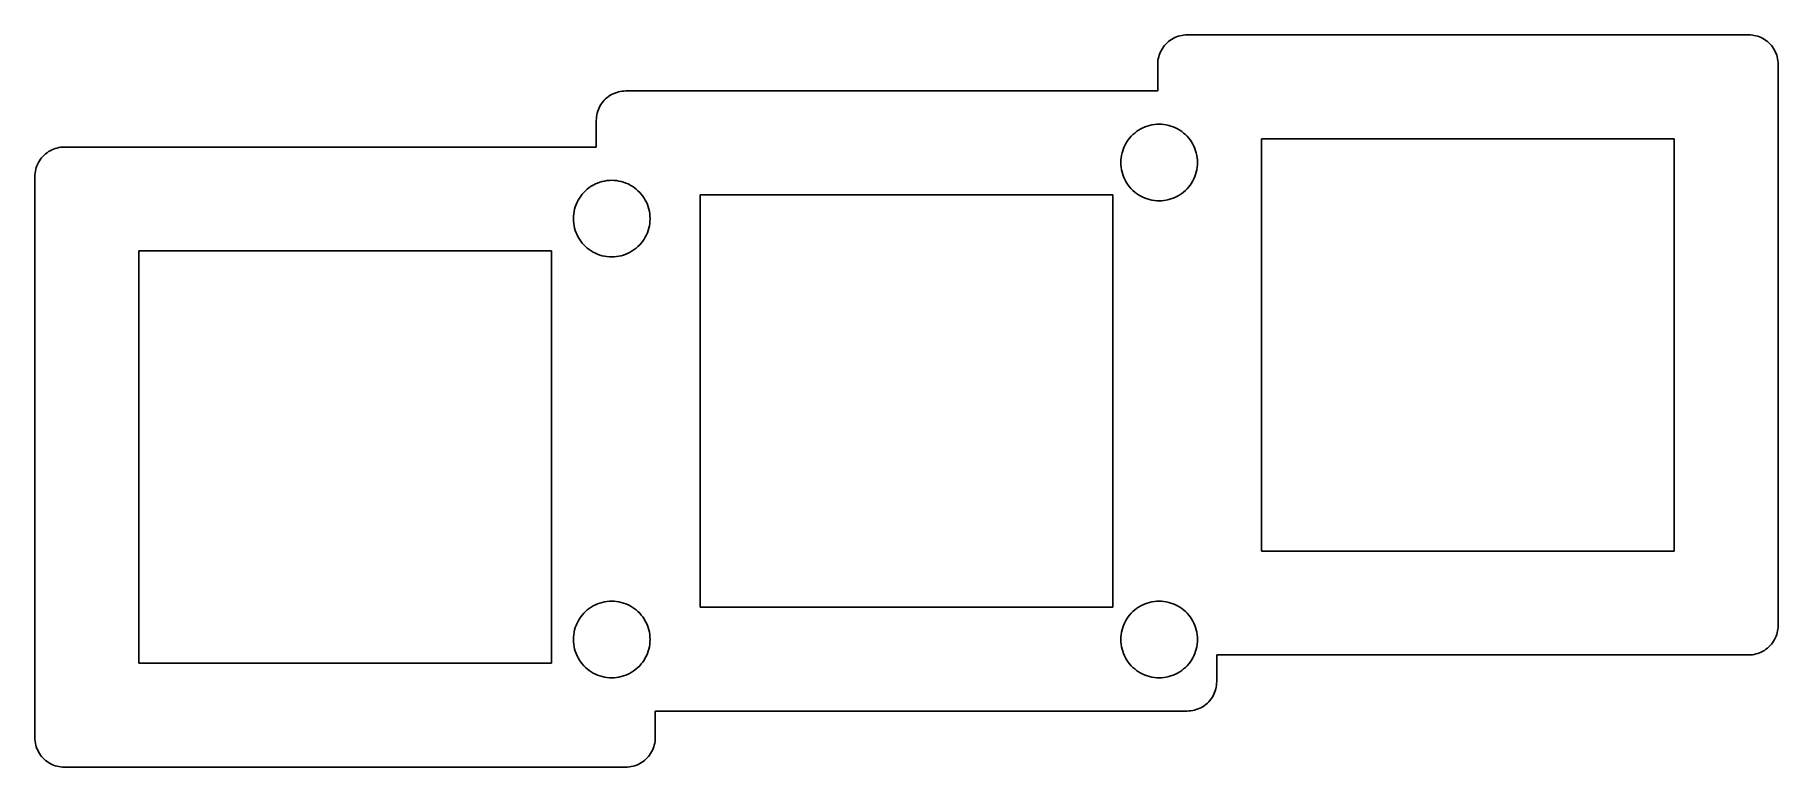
# Model space of a CAD drawing. Header units: metres. Extents: x -19.1 to 40.1, y -1.9 to 23.
import ezdxf

# ---------------------------------------------------------------- set-up
doc = ezdxf.new("R2010")
doc.units = ezdxf.units.M

msp = doc.modelspace()

# ---------------------------------------------------------------- linework, layer by layer
for p, q in [((19.2057, 22.4908), (19.1737, 22.4367)), ((19.241, 22.5428), (19.2057, 22.4908)), ((19.2795, 22.5924), (19.241, 22.5428)), ((19.321, 22.6395), (19.2795, 22.5924)), ((19.3654, 22.6839), (19.321, 22.6395)), ((19.4126, 22.7255), (19.3654, 22.6839)), ((19.4622, 22.764), (19.4126, 22.7255)), ((19.5142, 22.7993), (19.4622, 22.764)), ((19.5682, 22.8313), (19.5142, 22.7993)), ((19.6242, 22.8598), (19.5682, 22.8313)), ((19.6819, 22.8848), (19.6242, 22.8598)), ((19.741, 22.906), (19.6819, 22.8848)), ((19.8013, 22.9236), (19.741, 22.906)), ((19.8626, 22.9373), (19.8013, 22.9236)), ((19.9247, 22.9471), (19.8626, 22.9373)), ((19.9872, 22.953), (19.9247, 22.9471)), ((20.05, 22.955), (19.9872, 22.953)), ((39.1, 22.955), (20.05, 22.955)), ((39.1628, 22.953), (39.1, 22.955)), ((39.2253, 22.9471), (39.1628, 22.953)), ((39.2874, 22.9373), (39.2253, 22.9471)), ((39.3487, 22.9236), (39.2874, 22.9373)), ((39.409, 22.906), (39.3487, 22.9236)), ((39.4681, 22.8848), (39.409, 22.906)), ((39.5258, 22.8598), (39.4681, 22.8848)), ((39.5817, 22.8313), (39.5258, 22.8598)), ((39.6358, 22.7993), (39.5817, 22.8313)), ((39.6878, 22.764), (39.6358, 22.7993)), ((39.7374, 22.7255), (39.6878, 22.764)), ((39.7845, 22.6839), (39.7374, 22.7255)), ((39.8289, 22.6395), (39.7845, 22.6839)), ((39.8705, 22.5924), (39.8289, 22.6395)), ((39.909, 22.5428), (39.8705, 22.5924)), ((39.9443, 22.4908), (39.909, 22.5428)), ((39.9763, 22.4367), (39.9443, 22.4908)), ((19.052, 22.0178), (19.05, 21.955)), ((19.05, 21.955), (19.05, 21.05)), ((19.0579, 22.0803), (19.052, 22.0178)), ((19.0677, 22.1424), (19.0579, 22.0803)), ((19.0814, 22.2037), (19.0677, 22.1424)), ((19.0989, 22.264), (19.0814, 22.2037)), ((19.1202, 22.3231), (19.0989, 22.264)), ((19.1452, 22.3808), (19.1202, 22.3231)), ((19.1737, 22.4367), (19.1452, 22.3808)), ((40.0048, 22.3808), (39.9763, 22.4367)), ((40.0298, 22.3231), (40.0048, 22.3808)), ((40.051, 22.264), (40.0298, 22.3231)), ((40.0686, 22.2037), (40.051, 22.264)), ((40.0823, 22.1424), (40.0686, 22.2037)), ((40.0921, 22.0803), (40.0823, 22.1424)), ((40.098, 22.0178), (40.0921, 22.0803)), ((40.1, 21.955), (40.098, 22.0178)), ((40.1, 2.905), (40.1, 21.955)), ((0.271042, 20.7345), (0.229492, 20.6874)), ((0.31546, 20.7789), (0.271042, 20.7345)), ((0.362579, 20.8205), (0.31546, 20.7789)), ((0.412216, 20.859), (0.362579, 20.8205)), ((0.464188, 20.8943), (0.412216, 20.859)), ((0.51825, 20.9263), (0.464188, 20.8943)), ((0.574234, 20.9548), (0.51825, 20.9263)), ((0.631882, 20.9798), (0.574234, 20.9548)), ((0.690994, 21.001), (0.631882, 20.9798)), ((0.751312, 21.0186), (0.690994, 21.001)), ((0.812622, 21.0323), (0.751312, 21.0186)), ((0.87468, 21.0421), (0.812622, 21.0323)), ((0.93721, 21.048), (0.87468, 21.0421)), ((1, 21.05), (0.93721, 21.048)), ((19.05, 21.05), (1, 21.05)), ((0.001984, 20.1128), (0, 20.05)), ((0.007889, 20.1753), (0.001984, 20.1128)), ((0.017715, 20.2374), (0.007889, 20.1753)), ((0.031418, 20.2987), (0.017715, 20.2374)), ((0.04895, 20.359), (0.031418, 20.2987)), ((0.070236, 20.4181), (0.04895, 20.359)), ((0.095184, 20.4758), (0.070236, 20.4181)), ((0.123703, 20.5317), (0.095184, 20.4758)), ((0.155685, 20.5858), (0.123703, 20.5317)), ((0.190994, 20.6378), (0.155685, 20.5858)), ((0.229492, 20.6874), (0.190994, 20.6378)), ((0, 20.05), (0, 19.145)), ((18.1498, 19.5112), (18.2076, 19.5689)), ((18.2076, 19.5689), (18.2688, 19.6229)), ((18.2688, 19.6229), (18.3334, 19.673)), ((18.3334, 19.673), (18.4009, 19.7189)), ((18.4009, 19.7189), (18.4712, 19.7604)), ((18.4712, 19.7604), (18.544, 19.7975)), ((18.544, 19.7975), (18.6189, 19.83)), ((18.6189, 19.83), (18.6958, 19.8576)), ((18.6958, 19.8576), (18.7742, 19.8804)), ((18.7742, 19.8804), (18.8539, 19.8982)), ((18.8539, 19.8982), (18.9346, 19.911)), ((18.9346, 19.911), (19.0159, 19.9187)), ((19.0159, 19.9187), (19.0975, 19.9212)), ((19.0975, 19.9212), (19.1791, 19.9187)), ((19.1791, 19.9187), (19.2604, 19.911)), ((19.2604, 19.911), (19.3411, 19.8982)), ((19.3411, 19.8982), (19.4208, 19.8804)), ((19.4208, 19.8804), (19.4992, 19.8576)), ((19.4992, 19.8576), (19.576, 19.83)), ((19.576, 19.83), (19.651, 19.7975)), ((19.651, 19.7975), (19.7238, 19.7604)), ((19.7238, 19.7604), (19.7941, 19.7189)), ((19.7941, 19.7189), (19.8616, 19.673)), ((19.8616, 19.673), (19.9261, 19.6229)), ((19.9261, 19.6229), (19.9874, 19.5689)), ((19.9874, 19.5689), (20.0452, 19.5112)), ((-18.6378, 18.954), (-18.6874, 18.9155)), ((-18.5858, 18.9893), (-18.6378, 18.954)), ((-18.5317, 19.0213), (-18.5858, 18.9893)), ((-18.4758, 19.0498), (-18.5317, 19.0213)), ((-18.4181, 19.0748), (-18.4758, 19.0498)), ((-18.359, 19.096), (-18.4181, 19.0748)), ((-18.2987, 19.1136), (-18.359, 19.096)), ((-18.2374, 19.1273), (-18.2987, 19.1136)), ((-18.1753, 19.1371), (-18.2374, 19.1273)), ((-18.1128, 19.143), (-18.1753, 19.1371)), ((-18.05, 19.145), (-18.1128, 19.143)), ((0, 19.145), (-18.05, 19.145)), ((17.8205, 18.8648), (17.8383, 18.9445)), ((17.8383, 18.9445), (17.8611, 19.023)), ((17.8611, 19.023), (17.8888, 19.0998)), ((17.8888, 19.0998), (17.9212, 19.1748)), ((17.9212, 19.1748), (17.9583, 19.2475)), ((17.9583, 19.2475), (17.9999, 19.3178)), ((17.9999, 19.3178), (18.0458, 19.3854)), ((18.0458, 19.3854), (18.0958, 19.4499)), ((18.0958, 19.4499), (18.1498, 19.5112)), ((20.0452, 19.5112), (20.0992, 19.4499)), ((20.0992, 19.4499), (20.1492, 19.3854)), ((20.1492, 19.3854), (20.1951, 19.3178)), ((20.1951, 19.3178), (20.2367, 19.2475)), ((20.2367, 19.2475), (20.2738, 19.1748)), ((20.2738, 19.1748), (20.3062, 19.0998)), ((20.3062, 19.0998), (20.3339, 19.023)), ((20.3339, 19.023), (20.3566, 18.9445)), ((20.3566, 18.9445), (20.3745, 18.8648)), ((22.575, 5.42999), (22.575, 19.43)), ((22.575, 19.43), (36.575, 19.43)), ((36.575, 19.43), (36.575, 5.42999)), ((-19.0186, 18.3937), (-19.0323, 18.3324)), ((-19.001, 18.454), (-19.0186, 18.3937)), ((-18.9798, 18.5131), (-19.001, 18.454)), ((-18.9548, 18.5708), (-18.9798, 18.5131)), ((-18.9263, 18.6267), (-18.9548, 18.5708)), ((-18.8943, 18.6808), (-18.9263, 18.6267)), ((-18.859, 18.7328), (-18.8943, 18.6808)), ((-18.8205, 18.7824), (-18.859, 18.7328)), ((-18.7789, 18.8295), (-18.8205, 18.7824)), ((-18.7345, 18.8739), (-18.7789, 18.8295)), ((-18.6874, 18.9155), (-18.7345, 18.8739)), ((17.7975, 18.6212), (17.8001, 18.7029)), ((17.8001, 18.5396), (17.7975, 18.6212)), ((17.8001, 18.7029), (17.8077, 18.7842)), ((17.8077, 18.4583), (17.8001, 18.5396)), ((17.8077, 18.7842), (17.8205, 18.8648)), ((17.8205, 18.3776), (17.8077, 18.4583)), ((17.8383, 18.2979), (17.8205, 18.3776)), ((20.3745, 18.3776), (20.3566, 18.2979)), ((20.3745, 18.8648), (20.3872, 18.7842)), ((20.3872, 18.4583), (20.3745, 18.3776)), ((20.3872, 18.7842), (20.3949, 18.7029)), ((20.3949, 18.5396), (20.3872, 18.4583)), ((20.3949, 18.7029), (20.3975, 18.6212)), ((20.3975, 18.6212), (20.3949, 18.5396)), ((-19.048, 18.2078), (-19.05, 18.145)), ((-19.05, 18.145), (-19.05, -0.904999)), ((-19.0421, 18.2703), (-19.048, 18.2078)), ((-19.0323, 18.3324), (-19.0421, 18.2703)), ((-0.304901, 17.7179), (-0.240356, 17.768)), ((-0.240356, 17.768), (-0.172821, 17.8139)), ((-0.172821, 17.8139), (-0.102524, 17.8554)), ((-0.102524, 17.8554), (-0.029755, 17.8925)), ((-0.029755, 17.8925), (0.045197, 17.925)), ((0.045197, 17.925), (0.12204, 17.9526)), ((0.12204, 17.9526), (0.200455, 17.9754)), ((0.200455, 17.9754), (0.280167, 17.9932)), ((0.280167, 17.9932), (0.360825, 18.006)), ((0.360825, 18.006), (0.442123, 18.0137)), ((0.442123, 18.0137), (0.523758, 18.0162)), ((0.523758, 18.0162), (0.605392, 18.0137)), ((0.605392, 18.0137), (0.686691, 18.006)), ((0.686691, 18.006), (0.767349, 17.9932)), ((0.767349, 17.9932), (0.847061, 17.9754)), ((0.847061, 17.9754), (0.925476, 17.9526)), ((0.925476, 17.9526), (1.0023, 17.925)), ((1.0023, 17.925), (1.07726, 17.8925)), ((1.07726, 17.8925), (1.15002, 17.8554)), ((1.15002, 17.8554), (1.22032, 17.8139)), ((1.22032, 17.8139), (1.28786, 17.768)), ((1.28786, 17.768), (1.35239, 17.7179)), ((17.8611, 18.2195), (17.8383, 18.2979)), ((17.8888, 18.1427), (17.8611, 18.2195)), ((17.9212, 18.0677), (17.8888, 18.1427)), ((17.9583, 17.995), (17.9212, 18.0677)), ((17.9999, 17.9247), (17.9583, 17.995)), ((18.0458, 17.8571), (17.9999, 17.9247)), ((18.0958, 17.7926), (18.0458, 17.8571)), ((18.1498, 17.7313), (18.0958, 17.7926)), ((20.0992, 17.7926), (20.0452, 17.7313)), ((20.1492, 17.8571), (20.0992, 17.7926)), ((20.1951, 17.9247), (20.1492, 17.8571)), ((20.2367, 17.995), (20.1951, 17.9247)), ((20.2738, 18.0677), (20.2367, 17.995)), ((20.3062, 18.1427), (20.2738, 18.0677)), ((20.3339, 18.2195), (20.3062, 18.1427)), ((20.3566, 18.2979), (20.3339, 18.2195)), ((-0.712616, 17.118), (-0.684952, 17.1948)), ((-0.684952, 17.1948), (-0.652512, 17.2698)), ((-0.652512, 17.2698), (-0.615448, 17.3425)), ((-0.615448, 17.3425), (-0.573868, 17.4128)), ((-0.573868, 17.4128), (-0.527969, 17.4804)), ((-0.527969, 17.4804), (-0.477905, 17.5449)), ((-0.477905, 17.5449), (-0.423904, 17.6062)), ((-0.423904, 17.6062), (-0.36615, 17.6639)), ((-0.36615, 17.6639), (-0.304901, 17.7179)), ((1.35239, 17.7179), (1.41365, 17.6639)), ((1.41365, 17.6639), (1.47141, 17.6062)), ((1.47141, 17.6062), (1.52541, 17.5449)), ((1.52541, 17.5449), (1.57547, 17.4804)), ((1.57547, 17.4804), (1.62137, 17.4128)), ((1.62137, 17.4128), (1.66295, 17.3425)), ((1.66295, 17.3425), (1.70001, 17.2698)), ((1.70001, 17.2698), (1.73245, 17.1948)), ((1.73245, 17.1948), (1.76012, 17.118)), ((3.52499, 3.52499), (3.52499, 17.525)), ((3.52499, 17.525), (17.525, 17.525)), ((17.525, 17.525), (17.525, 3.52499)), ((18.2076, 17.6736), (18.1498, 17.7313)), ((18.2688, 17.6196), (18.2076, 17.6736)), ((18.3334, 17.5695), (18.2688, 17.6196)), ((18.4009, 17.5236), (18.3334, 17.5695)), ((18.4712, 17.482), (18.4009, 17.5236)), ((18.544, 17.445), (18.4712, 17.482)), ((18.6189, 17.4125), (18.544, 17.445)), ((18.6958, 17.3849), (18.6189, 17.4125)), ((18.7742, 17.3621), (18.6958, 17.3849)), ((18.8539, 17.3443), (18.7742, 17.3621)), ((18.9346, 17.3315), (18.8539, 17.3443)), ((19.0159, 17.3238), (18.9346, 17.3315)), ((19.0975, 17.3212), (19.0159, 17.3238)), ((19.1791, 17.3238), (19.0975, 17.3212)), ((19.2604, 17.3315), (19.1791, 17.3238)), ((19.3411, 17.3443), (19.2604, 17.3315)), ((19.4208, 17.3621), (19.3411, 17.3443)), ((19.4992, 17.3849), (19.4208, 17.3621)), ((19.576, 17.4125), (19.4992, 17.3849)), ((19.651, 17.445), (19.576, 17.4125)), ((19.7238, 17.482), (19.651, 17.445)), ((19.7941, 17.5236), (19.7238, 17.482)), ((19.8616, 17.5695), (19.7941, 17.5236)), ((19.9261, 17.6196), (19.8616, 17.5695)), ((19.9874, 17.6736), (19.9261, 17.6196)), ((20.0452, 17.7313), (19.9874, 17.6736)), ((-0.776245, 16.7162), (-0.773682, 16.7979)), ((-0.773682, 16.6346), (-0.776245, 16.7162)), ((-0.773682, 16.7979), (-0.765991, 16.8792)), ((-0.765991, 16.5533), (-0.773682, 16.6346)), ((-0.765991, 16.8792), (-0.75322, 16.9598)), ((-0.75322, 16.9598), (-0.735397, 17.0395)), ((-0.735397, 17.0395), (-0.712616, 17.118)), ((1.76012, 17.118), (1.7829, 17.0395)), ((1.7829, 17.0395), (1.80072, 16.9598)), ((1.80072, 16.9598), (1.81349, 16.8792)), ((1.81349, 16.8792), (1.82118, 16.7979)), ((1.82118, 16.6346), (1.81349, 16.5533)), ((1.82118, 16.7979), (1.82375, 16.7162)), ((1.82375, 16.7162), (1.82118, 16.6346)), ((-0.75322, 16.4726), (-0.765991, 16.5533)), ((-0.735397, 16.3929), (-0.75322, 16.4726)), ((-0.712616, 16.3145), (-0.735397, 16.3929)), ((-0.684952, 16.2377), (-0.712616, 16.3145)), ((-0.652512, 16.1627), (-0.684952, 16.2377)), ((-0.615448, 16.09), (-0.652512, 16.1627)), ((-0.573868, 16.0197), (-0.615448, 16.09)), ((-0.527969, 15.9521), (-0.573868, 16.0197)), ((1.62137, 16.0197), (1.57547, 15.9521)), ((1.66295, 16.09), (1.62137, 16.0197)), ((1.70001, 16.1627), (1.66295, 16.09)), ((1.73245, 16.2377), (1.70001, 16.1627)), ((1.76012, 16.3145), (1.73245, 16.2377)), ((1.7829, 16.3929), (1.76012, 16.3145)), ((1.80072, 16.4726), (1.7829, 16.3929)), ((1.81349, 16.5533), (1.80072, 16.4726)), ((-15.525, 1.62), (-15.525, 15.62)), ((-15.525, 15.62), (-1.52499, 15.62)), ((-1.52499, 15.62), (-1.52499, 1.62)), ((-0.477905, 15.8876), (-0.527969, 15.9521)), ((-0.423904, 15.8263), (-0.477905, 15.8876)), ((-0.36615, 15.7686), (-0.423904, 15.8263)), ((-0.304901, 15.7146), (-0.36615, 15.7686)), ((-0.240356, 15.6645), (-0.304901, 15.7146)), ((-0.172821, 15.6186), (-0.240356, 15.6645)), ((-0.102524, 15.577), (-0.172821, 15.6186)), ((-0.029755, 15.54), (-0.102524, 15.577)), ((0.045197, 15.5075), (-0.029755, 15.54)), ((0.12204, 15.4799), (0.045197, 15.5075)), ((0.200455, 15.4571), (0.12204, 15.4799)), ((0.280167, 15.4393), (0.200455, 15.4571)), ((0.360825, 15.4265), (0.280167, 15.4393)), ((0.442123, 15.4188), (0.360825, 15.4265)), ((0.523758, 15.4162), (0.442123, 15.4188)), ((0.605392, 15.4188), (0.523758, 15.4162)), ((0.686691, 15.4265), (0.605392, 15.4188)), ((0.767349, 15.4393), (0.686691, 15.4265)), ((0.847061, 15.4571), (0.767349, 15.4393)), ((0.925476, 15.4799), (0.847061, 15.4571)), ((1.0023, 15.5075), (0.925476, 15.4799)), ((1.07726, 15.54), (1.0023, 15.5075)), ((1.15002, 15.577), (1.07726, 15.54)), ((1.22032, 15.6186), (1.15002, 15.577)), ((1.28786, 15.6645), (1.22032, 15.6186)), ((1.35239, 15.7146), (1.28786, 15.6645)), ((1.41365, 15.7686), (1.35239, 15.7146)), ((1.47141, 15.8263), (1.41365, 15.7686)), ((1.52541, 15.8876), (1.47141, 15.8263)), ((1.57547, 15.9521), (1.52541, 15.8876)), ((36.575, 5.42999), (22.575, 5.42999)), ((-0.172821, 3.52637), (-0.102524, 3.56795)), ((-0.102524, 3.56795), (-0.029755, 3.60501)), ((-0.029755, 3.60501), (0.045197, 3.63745)), ((0.045197, 3.63745), (0.12204, 3.66512)), ((0.12204, 3.66512), (0.200455, 3.6879)), ((0.200455, 3.6879), (0.280167, 3.70572)), ((0.280167, 3.70572), (0.360825, 3.71849)), ((0.360825, 3.71849), (0.442123, 3.72618)), ((0.442123, 3.72618), (0.523758, 3.72874)), ((0.523758, 3.72874), (0.605392, 3.72618)), ((0.605392, 3.72618), (0.686691, 3.71849)), ((0.686691, 3.71849), (0.767349, 3.70572)), ((0.767349, 3.70572), (0.847061, 3.6879)), ((0.847061, 3.6879), (0.925476, 3.66512)), ((0.925476, 3.66512), (1.0023, 3.63745)), ((1.0023, 3.63745), (1.07726, 3.60501)), ((1.07726, 3.60501), (1.15002, 3.56795)), ((1.15002, 3.56795), (1.22032, 3.52637)), ((18.4009, 3.52637), (18.4712, 3.56795)), ((18.4712, 3.56795), (18.544, 3.60501)), ((18.544, 3.60501), (18.6189, 3.63745)), ((18.6189, 3.63745), (18.6958, 3.66512)), ((18.6958, 3.66512), (18.7742, 3.6879)), ((18.7742, 3.6879), (18.8539, 3.70572)), ((18.8539, 3.70572), (18.9346, 3.71849)), ((18.9346, 3.71849), (19.0159, 3.72618)), ((19.0159, 3.72618), (19.0975, 3.72874)), ((19.0975, 3.72874), (19.1791, 3.72618)), ((19.1791, 3.72618), (19.2604, 3.71849)), ((19.2604, 3.71849), (19.3411, 3.70572)), ((19.3411, 3.70572), (19.4208, 3.6879)), ((19.4208, 3.6879), (19.4992, 3.66512)), ((19.4992, 3.66512), (19.576, 3.63745)), ((19.576, 3.63745), (19.651, 3.60501)), ((19.651, 3.60501), (19.7238, 3.56795)), ((19.7238, 3.56795), (19.7941, 3.52637)), ((-0.684952, 2.9073), (-0.652512, 2.98225)), ((-0.652512, 2.98225), (-0.615448, 3.05502)), ((-0.615448, 3.05502), (-0.573868, 3.12532)), ((-0.573868, 3.12532), (-0.527969, 3.19286)), ((-0.527969, 3.19286), (-0.477905, 3.2574)), ((-0.477905, 3.2574), (-0.423904, 3.31865)), ((-0.423904, 3.31865), (-0.36615, 3.3764)), ((-0.36615, 3.3764), (-0.304901, 3.4304)), ((-0.304901, 3.4304), (-0.240356, 3.48047)), ((-0.240356, 3.48047), (-0.172821, 3.52637)), ((1.22032, 3.52637), (1.28786, 3.48047)), ((1.28786, 3.48047), (1.35239, 3.4304)), ((1.35239, 3.4304), (1.41365, 3.3764)), ((1.41365, 3.3764), (1.47141, 3.31865)), ((1.47141, 3.31865), (1.52541, 3.2574)), ((1.52541, 3.2574), (1.57547, 3.19286)), ((1.57547, 3.19286), (1.62137, 3.12532)), ((1.62137, 3.12532), (1.66295, 3.05502)), ((1.66295, 3.05502), (1.70001, 2.98225)), ((1.70001, 2.98225), (1.73245, 2.9073)), ((17.525, 3.52499), (3.52499, 3.52499)), ((17.8888, 2.9073), (17.9212, 2.98225)), ((17.9212, 2.98225), (17.9583, 3.05502)), ((17.9583, 3.05502), (17.9999, 3.12532)), ((17.9999, 3.12532), (18.0458, 3.19286)), ((18.0458, 3.19286), (18.0958, 3.2574)), ((18.0958, 3.2574), (18.1498, 3.31865)), ((18.1498, 3.31865), (18.2076, 3.3764)), ((18.2076, 3.3764), (18.2688, 3.4304)), ((18.2688, 3.4304), (18.3334, 3.48047)), ((18.3334, 3.48047), (18.4009, 3.52637)), ((19.7941, 3.52637), (19.8616, 3.48047)), ((19.8616, 3.48047), (19.9261, 3.4304)), ((19.9261, 3.4304), (19.9874, 3.3764)), ((19.9874, 3.3764), (20.0452, 3.31865)), ((20.0452, 3.31865), (20.0992, 3.2574)), ((20.0992, 3.2574), (20.1492, 3.19286)), ((20.1492, 3.19286), (20.1951, 3.12532)), ((20.1951, 3.12532), (20.2367, 3.05502)), ((20.2367, 3.05502), (20.2738, 2.98225)), ((20.2738, 2.98225), (20.3062, 2.9073)), ((-0.776245, 2.42874), (-0.773682, 2.51038)), ((-0.773682, 2.34712), (-0.776245, 2.42874)), ((-0.773682, 2.51038), (-0.765991, 2.59167)), ((-0.765991, 2.59167), (-0.75322, 2.67233)), ((-0.75322, 2.67233), (-0.735397, 2.75204)), ((-0.735397, 2.75204), (-0.712616, 2.83046)), ((-0.712616, 2.83046), (-0.684952, 2.9073)), ((1.73245, 2.9073), (1.76012, 2.83046)), ((1.76012, 2.83046), (1.7829, 2.75204)), ((1.7829, 2.75204), (1.80072, 2.67233)), ((1.80072, 2.67233), (1.81349, 2.59167)), ((1.81349, 2.59167), (1.82118, 2.51038)), ((1.82118, 2.51038), (1.82375, 2.42874)), ((1.82375, 2.42874), (1.82118, 2.34712)), ((17.7975, 2.42874), (17.8001, 2.51038)), ((17.8001, 2.34712), (17.7975, 2.42874)), ((17.8001, 2.51038), (17.8077, 2.59167)), ((17.8077, 2.59167), (17.8205, 2.67233)), ((17.8205, 2.67233), (17.8383, 2.75204)), ((17.8383, 2.75204), (17.8611, 2.83046)), ((17.8611, 2.83046), (17.8888, 2.9073)), ((20.3062, 2.9073), (20.3339, 2.83046)), ((20.3339, 2.83046), (20.3566, 2.75204)), ((20.3566, 2.75204), (20.3745, 2.67233)), ((20.3745, 2.67233), (20.3872, 2.59167)), ((20.3872, 2.59167), (20.3949, 2.51038)), ((20.3949, 2.51038), (20.3975, 2.42874)), ((20.3975, 2.42874), (20.3949, 2.34712)), ((39.909, 2.31721), (39.9443, 2.36919)), ((39.9443, 2.36919), (39.9763, 2.42325)), ((39.9763, 2.42325), (40.0048, 2.47923)), ((40.0048, 2.47923), (40.0298, 2.53688)), ((40.0298, 2.53688), (40.051, 2.59599)), ((40.051, 2.59599), (40.0686, 2.65631)), ((40.0686, 2.65631), (40.0823, 2.71762)), ((40.0823, 2.71762), (40.0921, 2.77968)), ((40.0921, 2.77968), (40.098, 2.84221)), ((40.098, 2.84221), (40.1, 2.905)), ((-0.765991, 2.26581), (-0.773682, 2.34712)), ((-0.75322, 2.18515), (-0.765991, 2.26581)), ((-0.735397, 2.10544), (-0.75322, 2.18515)), ((-0.712616, 2.02702), (-0.735397, 2.10544)), ((-0.684952, 1.95018), (-0.712616, 2.02702)), ((-0.652512, 1.87523), (-0.684952, 1.95018)), ((-0.615448, 1.80246), (-0.652512, 1.87523)), ((-0.573868, 1.73216), (-0.615448, 1.80246)), ((1.66295, 1.80246), (1.62137, 1.73216)), ((1.70001, 1.87523), (1.66295, 1.80246)), ((1.73245, 1.95018), (1.70001, 1.87523)), ((1.76012, 2.02702), (1.73245, 1.95018)), ((1.7829, 2.10544), (1.76012, 2.02702)), ((1.80072, 2.18515), (1.7829, 2.10544)), ((1.81349, 2.26581), (1.80072, 2.18515)), ((1.82118, 2.34712), (1.81349, 2.26581)), ((17.8077, 2.26581), (17.8001, 2.34712)), ((17.8205, 2.18515), (17.8077, 2.26581)), ((17.8383, 2.10544), (17.8205, 2.18515)), ((17.8611, 2.02702), (17.8383, 2.10544)), ((17.8888, 1.95018), (17.8611, 2.02702)), ((17.9212, 1.87523), (17.8888, 1.95018)), ((17.9583, 1.80246), (17.9212, 1.87523)), ((17.9999, 1.73216), (17.9583, 1.80246)), ((20.2367, 1.80246), (20.1951, 1.73216)), ((20.2738, 1.87523), (20.2367, 1.80246)), ((20.3062, 1.95018), (20.2738, 1.87523)), ((20.3339, 2.02702), (20.3062, 1.95018)), ((20.3566, 2.10544), (20.3339, 2.02702)), ((20.3745, 2.18515), (20.3566, 2.10544)), ((20.3872, 2.26581), (20.3745, 2.18515)), ((20.3949, 2.34712), (20.3872, 2.26581)), ((21.05, 1), (21.05, 1.905)), ((21.05, 1.905), (39.1, 1.905)), ((39.1, 1.905), (39.1628, 1.90698)), ((39.1628, 1.90698), (39.2253, 1.91289)), ((39.2253, 1.91289), (39.2874, 1.92271)), ((39.2874, 1.92271), (39.3487, 1.93642)), ((39.3487, 1.93642), (39.409, 1.95395)), ((39.409, 1.95395), (39.4681, 1.97523)), ((39.4681, 1.97523), (39.5258, 2.00018)), ((39.5258, 2.00018), (39.5817, 2.0287)), ((39.5817, 2.0287), (39.6358, 2.06068)), ((39.6358, 2.06068), (39.6878, 2.09599)), ((39.6878, 2.09599), (39.7374, 2.13449)), ((39.7374, 2.13449), (39.7845, 2.17604)), ((39.7845, 2.17604), (39.8289, 2.22046)), ((39.8289, 2.22046), (39.8705, 2.26758)), ((39.8705, 2.26758), (39.909, 2.31721)), ((-1.52499, 1.62), (-15.525, 1.62)), ((-0.527969, 1.66463), (-0.573868, 1.73216)), ((-0.477905, 1.6001), (-0.527969, 1.66463)), ((-0.423904, 1.53883), (-0.477905, 1.6001)), ((-0.36615, 1.48108), (-0.423904, 1.53883)), ((-0.304901, 1.42708), (-0.36615, 1.48108)), ((-0.240356, 1.37701), (-0.304901, 1.42708)), ((-0.172821, 1.33112), (-0.240356, 1.37701)), ((-0.102524, 1.28955), (-0.172821, 1.33112)), ((-0.029755, 1.25247), (-0.102524, 1.28955)), ((0.045197, 1.22003), (-0.029755, 1.25247)), ((0.12204, 1.19237), (0.045197, 1.22003)), ((0.200455, 1.16959), (0.12204, 1.19237)), ((0.925476, 1.19237), (0.847061, 1.16959)), ((1.0023, 1.22003), (0.925476, 1.19237)), ((1.07726, 1.25247), (1.0023, 1.22003)), ((1.15002, 1.28955), (1.07726, 1.25247)), ((1.22032, 1.33112), (1.15002, 1.28955)), ((1.28786, 1.37701), (1.22032, 1.33112)), ((1.35239, 1.42708), (1.28786, 1.37701)), ((1.41365, 1.48108), (1.35239, 1.42708)), ((1.47141, 1.53883), (1.41365, 1.48108)), ((1.52541, 1.6001), (1.47141, 1.53883)), ((1.57547, 1.66463), (1.52541, 1.6001)), ((1.62137, 1.73216), (1.57547, 1.66463)), ((18.0458, 1.66463), (17.9999, 1.73216)), ((18.0958, 1.6001), (18.0458, 1.66463)), ((18.1498, 1.53883), (18.0958, 1.6001)), ((18.2076, 1.48108), (18.1498, 1.53883)), ((18.2688, 1.42708), (18.2076, 1.48108)), ((18.3334, 1.37701), (18.2688, 1.42708)), ((18.4009, 1.33112), (18.3334, 1.37701)), ((18.4712, 1.28955), (18.4009, 1.33112)), ((18.544, 1.25247), (18.4712, 1.28955)), ((18.6189, 1.22003), (18.544, 1.25247)), ((18.6958, 1.19237), (18.6189, 1.22003)), ((18.7742, 1.16959), (18.6958, 1.19237)), ((19.4992, 1.19237), (19.4208, 1.16959)), ((19.576, 1.22003), (19.4992, 1.19237)), ((19.651, 1.25247), (19.576, 1.22003)), ((19.7238, 1.28955), (19.651, 1.25247)), ((19.7941, 1.33112), (19.7238, 1.28955)), ((19.8616, 1.37701), (19.7941, 1.33112)), ((19.9261, 1.42708), (19.8616, 1.37701)), ((19.9874, 1.48108), (19.9261, 1.42708)), ((20.0452, 1.53883), (19.9874, 1.48108)), ((20.0992, 1.6001), (20.0452, 1.53883)), ((20.1492, 1.66463), (20.0992, 1.6001)), ((20.1951, 1.73216), (20.1492, 1.66463)), ((0.280167, 1.15176), (0.200455, 1.16959)), ((0.360825, 1.13899), (0.280167, 1.15176)), ((0.442123, 1.1313), (0.360825, 1.13899)), ((0.523758, 1.12874), (0.442123, 1.1313)), ((0.605392, 1.1313), (0.523758, 1.12874)), ((0.686691, 1.13899), (0.605392, 1.1313)), ((0.767349, 1.15176), (0.686691, 1.13899)), ((0.847061, 1.16959), (0.767349, 1.15176)), ((18.8539, 1.15176), (18.7742, 1.16959)), ((18.9346, 1.13899), (18.8539, 1.15176)), ((19.0159, 1.1313), (18.9346, 1.13899)), ((19.0975, 1.12874), (19.0159, 1.1313)), ((19.1791, 1.1313), (19.0975, 1.12874)), ((19.2604, 1.13899), (19.1791, 1.1313)), ((19.3411, 1.15176), (19.2604, 1.13899)), ((19.4208, 1.16959), (19.3411, 1.15176)), ((20.9548, 0.574234), (20.9798, 0.631882)), ((20.9798, 0.631882), (21.001, 0.690994)), ((21.001, 0.690994), (21.0186, 0.751312)), ((21.0186, 0.751312), (21.0323, 0.812622)), ((21.0323, 0.812622), (21.0421, 0.87468)), ((21.0421, 0.87468), (21.048, 0.93721)), ((21.048, 0.93721), (21.05, 1)), ((2, -0.904999), (2, 0)), ((2, 0), (20.05, 0)), ((20.05, 0), (20.1128, 0.001984)), ((20.1128, 0.001984), (20.1753, 0.007889)), ((20.1753, 0.007889), (20.2374, 0.017715)), ((20.2374, 0.017715), (20.2987, 0.031418)), ((20.2987, 0.031418), (20.359, 0.04895)), ((20.359, 0.04895), (20.4181, 0.070236)), ((20.4181, 0.070236), (20.4758, 0.095184)), ((20.4758, 0.095184), (20.5317, 0.123703)), ((20.5317, 0.123703), (20.5858, 0.155685)), ((20.5858, 0.155685), (20.6378, 0.190994)), ((20.6378, 0.190994), (20.6874, 0.229492)), ((20.6874, 0.229492), (20.7345, 0.271042)), ((20.7345, 0.271042), (20.7789, 0.31546)), ((20.7789, 0.31546), (20.8205, 0.362579)), ((20.8205, 0.362579), (20.859, 0.412216)), ((20.859, 0.412216), (20.8943, 0.464188)), ((20.8943, 0.464188), (20.9263, 0.51825)), ((20.9263, 0.51825), (20.9548, 0.574234)), ((-19.05, -0.904999), (-19.048, -0.967789)), ((-19.048, -0.967789), (-19.0421, -1.03032)), ((-19.0421, -1.03032), (-19.0323, -1.09238)), ((-19.0323, -1.09238), (-19.0186, -1.15369)), ((-19.0186, -1.15369), (-19.001, -1.214)), ((1.95105, -1.214), (1.96858, -1.15369)), ((1.96858, -1.15369), (1.98228, -1.09238)), ((1.98228, -1.09238), (1.99211, -1.03032)), ((1.99211, -1.03032), (1.99802, -0.967789)), ((1.99802, -0.967789), (2, -0.904999)), ((-19.001, -1.214), (-18.9798, -1.27312)), ((-18.9798, -1.27312), (-18.9548, -1.33076)), ((-18.9548, -1.33076), (-18.9263, -1.38675)), ((-18.9263, -1.38675), (-18.8943, -1.44081)), ((-18.8943, -1.44081), (-18.859, -1.49278)), ((-18.859, -1.49278), (-18.8205, -1.54242)), ((-18.8205, -1.54242), (-18.7789, -1.58954)), ((-18.7789, -1.58954), (-18.7345, -1.63396)), ((-18.7345, -1.63396), (-18.6874, -1.67551)), ((-18.6874, -1.67551), (-18.6378, -1.714)), ((-18.6378, -1.714), (-18.5858, -1.74931)), ((-18.5858, -1.74931), (-18.5317, -1.7813)), ((1.48175, -1.7813), (1.53581, -1.74931)), ((1.53581, -1.74931), (1.58778, -1.714)), ((1.58778, -1.714), (1.63742, -1.67551)), ((1.63742, -1.67551), (1.68454, -1.63396)), ((1.68454, -1.63396), (1.72896, -1.58954)), ((1.72896, -1.58954), (1.77051, -1.54242)), ((1.77051, -1.54242), (1.80901, -1.49278)), ((1.80901, -1.49278), (1.84431, -1.44081)), ((1.84431, -1.44081), (1.8763, -1.38675)), ((1.8763, -1.38675), (1.90482, -1.33076)), ((1.90482, -1.33076), (1.92976, -1.27312)), ((1.92976, -1.27312), (1.95105, -1.214)), ((-18.5317, -1.7813), (-18.4758, -1.80981)), ((-18.4758, -1.80981), (-18.4181, -1.83476)), ((-18.4181, -1.83476), (-18.359, -1.85605)), ((-18.359, -1.85605), (-18.2987, -1.87358)), ((-18.2987, -1.87358), (-18.2374, -1.88728)), ((-18.2374, -1.88728), (-18.1753, -1.89711)), ((-18.1753, -1.89711), (-18.1128, -1.90302)), ((-18.1128, -1.90302), (-18.05, -1.905)), ((-18.05, -1.905), (1, -1.905)), ((1, -1.905), (1.06279, -1.90302)), ((1.06279, -1.90302), (1.12532, -1.89711)), ((1.12532, -1.89711), (1.18738, -1.88728)), ((1.18738, -1.88728), (1.24869, -1.87358)), ((1.24869, -1.87358), (1.30901, -1.85605)), ((1.30901, -1.85605), (1.36812, -1.83476)), ((1.36812, -1.83476), (1.42577, -1.80981)), ((1.42577, -1.80981), (1.48175, -1.7813))]:
    msp.add_line(p, q)

doc.saveas('drawing.dxf')
